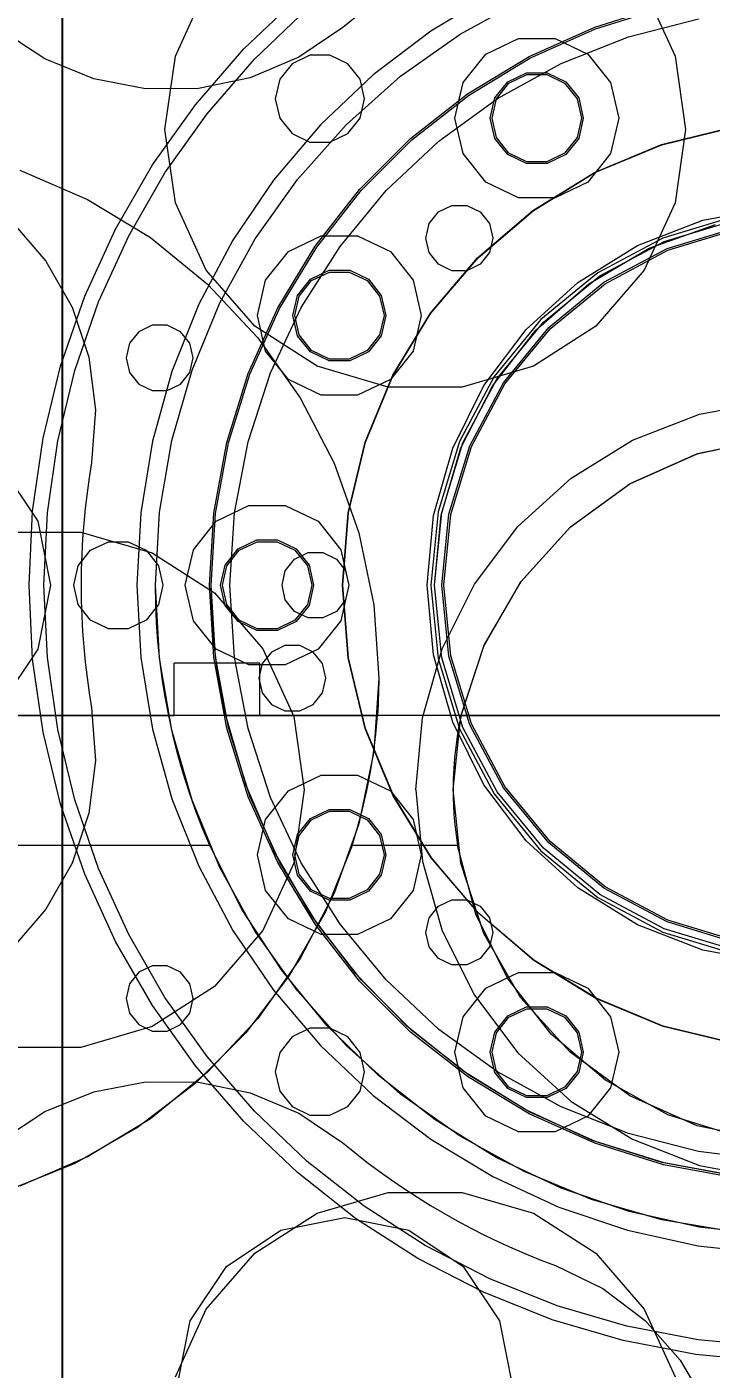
# Model space of a CAD drawing. Header units: millimetres. Extents: x -1970 to 59977, y -65068 to 6837.
# Drawn here: x 25118.6 to 25302.5, y 1514.2 to 1875.1 of the extents above; entities that cross this region are included whole.
import ezdxf

# ---------------------------------------------------------------- set-up
doc = ezdxf.new("R2010")
doc.units = ezdxf.units.MM
for name, color, linetype, lineweight in [('COTAS_O', 1, 'Continuous', 0), ('COTAS_P', 1, 'Continuous', 0), ('lateral_briquetadora', 7, 'Continuous', 0)]:
    doc.layers.add(name, color=color, linetype=linetype, lineweight=lineweight)
doc.dimstyles.new('R19_100', dxfattribs={"dimtxt": 250, "dimasz": 150, "dimexe": 150, "dimexo": 80, "dimgap": 100, "dimtad": 1, "dimtih": 1, "dimtoh": 1, "dimdsep": 46, "dimcen": 0.09, "dimadec": 0, "dimazin": 0, "dimtfac": 1, "dimtdec": 4, "dimtofl": 0, "dimtmove": 0, "dimatfit": 3, "dimfxl": 1, "dimtolj": 1, "dimtzin": 0, "dimarcsym": 0})

# ---------------------------------------------------------------- blocks, each defined once
blk = doc.blocks.new('*D3')
at = {"layer": 'COTAS_P', "color": 0, "lineweight": -2, "transparency": 16777216}
for p, q in [((25334.81, 3271.57), (25051.31, 4199.21)), ((16158.18, 1324.54), (24951.7, 4011.92)), ((16254.38, 496.51), (15970.89, 1424.15))]:
    blk.add_line(p, q, dxfattribs=at)
at = {"layer": 'COTAS_P', "color": 0, "transparency": 16777216}
for points in [[(24944.39, 4035.83), (24959, 3988.02), (25095.15, 4055.76)], [(16150.87, 1348.45), (16165.48, 1300.63), (16014.73, 1280.7)]]:
    blk.add_solid(points, dxfattribs=at)
at = {"layer": 'Defpoints', "color": 0, "transparency": 16777216}
for p in [(25095.15, 4055.76), (25358.19, 3195.06), (16277.76, 420)]:
    blk.add_point(p, dxfattribs=at)
blk = doc.blocks.new('*D6')
at = {"layer": 'COTAS_P', "color": 0, "lineweight": -2, "transparency": 16777216}
for p, q in [((25128.19, 1262), (25128.19, 2232)), ((27628.19, 1262), (27628.19, 2232)), ((25278.19, 2082), (27478.19, 2082))]:
    blk.add_line(p, q, dxfattribs=at)
at = {"layer": 'COTAS_P', "color": 0, "transparency": 16777216}
for points in [[(25278.19, 2107), (25278.19, 2057), (25128.19, 2082)], [(27478.19, 2107), (27478.19, 2057), (27628.19, 2082)]]:
    blk.add_solid(points, dxfattribs=at)
at = {"layer": 'Defpoints', "color": 0, "transparency": 16777216}
for p in [(27628.19, 2082), (25128.19, 1182), (27628.19, 1182)]:
    blk.add_point(p, dxfattribs=at)
blk = doc.blocks.new('*D21')
at = {"layer": 'COTAS_O', "color": 0, "lineweight": -2, "transparency": 16777216}
for p, q in [((24708.19, 2300), (25478.19, 2300)), ((25328.19, 150), (25328.19, 2150)), ((24708.19, 0), (25478.19, 0))]:
    blk.add_line(p, q, dxfattribs=at)
at = {"layer": 'COTAS_O', "color": 0, "transparency": 16777216}
for points in [[(25303.19, 2150), (25353.19, 2150), (25328.19, 2300)], [(25303.19, 150), (25353.19, 150), (25328.19, 0)]]:
    blk.add_solid(points, dxfattribs=at)
at = {"layer": 'Defpoints', "color": 0, "transparency": 16777216}
for p in [(24628.19, 2300), (25328.19, 2300), (24628.19, 0)]:
    blk.add_point(p, dxfattribs=at)

msp = doc.modelspace()

# ---------------------------------------------------------------- linework, layer by layer
at = {"layer": 'lateral_briquetadora'}
for p, q in [((25158.522, 1867.256), (25166.799, 1885.38)), ((25243.873, 1884.032), (25227.173, 1873.984)), ((25284.574, 1885.38), (25292.851, 1867.256)), ((25176.926, 1869.227), (25191.321, 1882.952)), ((25235.081, 1873.177), (25252.257, 1882.67)), ((25271.272, 1875.07), (25289.776, 1880.836)), ((25179.821, 1866.466), (25193.94, 1879.929)), ((25206.736, 1877.56), (25203.521, 1874.945)), ((25271.45, 1874.603), (25289.896, 1880.351)), ((25280.289, 1872.414), (25299.142, 1877.255)), ((25123.404, 1866.538), (25111.536, 1874.359)), ((25203.521, 1874.945), (25191.755, 1866.974)), ((25227.173, 1873.984), (25211.657, 1862.189)), ((25219.076, 1861.821), (25235.081, 1873.177)), ((25253.599, 1867.116), (25271.272, 1875.07)), ((25253.831, 1866.673), (25271.45, 1874.603)), ((25241.97, 1867.774), (25250.791, 1872.022)), ((25250.791, 1872.022), (25260.582, 1872.022)), ((25260.582, 1872.022), (25269.403, 1867.774)), ((25262.191, 1865.248), (25280.289, 1872.414)), ((25136.569, 1861.183), (25123.404, 1866.538)), ((25155.687, 1847.535), (25158.522, 1867.256)), ((25163.901, 1854.195), (25176.926, 1869.227)), ((25167.046, 1851.723), (25179.821, 1866.466)), ((25191.755, 1866.974), (25178.659, 1861.452)), ((25194.702, 1867.514), (25189.89, 1865.197)), ((25200.042, 1867.514), (25194.702, 1867.514)), ((25204.854, 1865.197), (25200.042, 1867.514)), ((25235.865, 1860.119), (25241.97, 1867.774)), ((25237.012, 1857.089), (25253.599, 1867.116)), ((25237.296, 1856.677), (25253.831, 1866.673)), ((25269.403, 1867.774), (25275.508, 1860.119)), ((25292.851, 1867.256), (25295.687, 1847.535)), ((25189.89, 1865.197), (25186.56, 1861.021)), ((25208.183, 1861.021), (25204.854, 1865.197)), ((25245.133, 1855.871), (25262.191, 1865.248)), ((25247.893, 1860.347), (25252.905, 1862.76)), ((25252.905, 1862.76), (25258.468, 1862.76)), ((25258.468, 1862.76), (25263.48, 1860.347)), ((25150.525, 1858.499), (25136.569, 1861.183)), ((25178.659, 1861.452), (25164.738, 1858.59)), ((25186.56, 1861.021), (25185.372, 1855.815)), ((25211.657, 1862.189), (25197.507, 1848.786)), ((25204.443, 1848.744), (25219.076, 1861.821)), ((25209.372, 1855.815), (25208.183, 1861.021)), ((25233.687, 1850.574), (25235.865, 1860.119)), ((25244.424, 1855.997), (25247.893, 1860.347)), ((25244.875, 1855.78), (25248.205, 1859.956)), ((25248.205, 1859.956), (25253.016, 1862.273)), ((25253.016, 1862.273), (25258.357, 1862.273)), ((25258.357, 1862.273), (25263.168, 1859.956)), ((25263.168, 1859.956), (25266.498, 1855.78)), ((25263.48, 1860.347), (25266.949, 1855.997)), ((25275.508, 1860.119), (25277.687, 1850.574)), ((25164.738, 1858.59), (25150.525, 1858.499)), ((25185.372, 1855.815), (25186.56, 1850.608)), ((25208.183, 1850.608), (25209.372, 1855.815)), ((25221.755, 1845.136), (25237.012, 1857.089)), ((25222.087, 1844.762), (25237.296, 1856.677)), ((25229.386, 1844.43), (25245.133, 1855.871)), ((25243.187, 1850.574), (25244.424, 1855.997)), ((25243.687, 1850.574), (25244.875, 1855.78)), ((25266.498, 1855.78), (25267.687, 1850.574)), ((25266.949, 1855.997), (25268.187, 1850.574)), ((25152.365, 1837.994), (25163.901, 1854.195)), ((25155.73, 1835.831), (25167.046, 1851.723)), ((25197.507, 1848.786), (25184.89, 1833.931)), ((25186.56, 1850.608), (25189.89, 1846.433)), ((25191.366, 1834.111), (25204.443, 1848.744)), ((25204.854, 1846.433), (25208.183, 1850.608)), ((25235.865, 1841.028), (25233.687, 1850.574)), ((25244.424, 1845.15), (25243.187, 1850.574)), ((25244.875, 1845.367), (25243.687, 1850.574)), ((25267.687, 1850.574), (25266.498, 1845.367)), ((25268.187, 1850.574), (25266.949, 1845.15)), ((25277.687, 1850.574), (25275.508, 1841.028)), ((25289.222, 1843.509), (25308.187, 1848.136)), ((25289.325, 1843.437), (25308.287, 1848.051)), ((25158.522, 1827.814), (25155.687, 1847.535)), ((25189.89, 1846.433), (25194.702, 1844.116)), ((25200.042, 1844.116), (25204.854, 1846.433)), ((25208.051, 1831.431), (25221.755, 1845.136)), ((25208.425, 1831.1), (25222.087, 1844.762)), ((25215.196, 1831.105), (25229.386, 1844.43)), ((25247.893, 1840.801), (25244.424, 1845.15)), ((25248.205, 1841.192), (25244.875, 1845.367)), ((25266.498, 1845.367), (25263.168, 1841.192)), ((25266.949, 1845.15), (25263.48, 1840.801)), ((25295.687, 1847.535), (25292.851, 1827.814)), ((25194.702, 1844.116), (25200.042, 1844.116)), ((25241.97, 1833.373), (25235.865, 1841.028)), ((25252.905, 1838.387), (25247.893, 1840.801)), ((25253.016, 1838.875), (25248.205, 1841.192)), ((25263.168, 1841.192), (25258.357, 1838.875)), ((25263.48, 1840.801), (25258.468, 1838.387)), ((25275.508, 1841.028), (25269.403, 1833.373)), ((25271.211, 1835.979), (25289.222, 1843.509)), ((25271.316, 1835.92), (25289.325, 1843.437)), ((25142.42, 1820.769), (25152.365, 1837.994)), ((25258.468, 1838.387), (25252.905, 1838.387)), ((25258.357, 1838.875), (25253.016, 1838.875)), ((25116.744, 1836.628), (25134.896, 1828.743)), ((25145.975, 1818.936), (25155.73, 1835.831)), ((25184.89, 1833.931), (25173.952, 1817.8)), ((25180.01, 1818.106), (25191.366, 1834.111)), ((25254.596, 1825.732), (25271.211, 1835.979)), ((25254.701, 1825.685), (25271.316, 1835.92)), ((25196.098, 1816.174), (25208.051, 1831.431)), ((25196.509, 1815.89), (25208.425, 1831.1)), ((25202.789, 1816.107), (25215.196, 1831.105)), ((25250.791, 1829.125), (25241.97, 1833.373)), ((25269.403, 1833.373), (25260.582, 1829.125)), ((25134.896, 1828.743), (25151.805, 1818.461)), ((25166.799, 1809.69), (25158.522, 1827.814)), ((25229.237, 1825.375), (25232.846, 1827.112)), ((25232.846, 1827.112), (25236.851, 1827.112)), ((25236.851, 1827.112), (25240.46, 1825.375)), ((25260.582, 1829.125), (25250.791, 1829.125)), ((25292.851, 1827.814), (25284.574, 1809.69)), ((25300.273, 1823.106), (25318.775, 1826.565)), ((25114.439, 1822.854), (25123.742, 1812.109)), ((25226.74, 1822.243), (25229.237, 1825.375)), ((25239.782, 1813.018), (25254.596, 1825.732)), ((25239.887, 1812.981), (25254.701, 1825.685)), ((25240.46, 1825.375), (25242.957, 1822.243)), ((25282.721, 1816.307), (25300.273, 1823.106)), ((25308.482, 1824.059), (25289.536, 1818.312)), ((25289.918, 1817.388), (25308.678, 1823.079)), ((25134.158, 1802.677), (25142.42, 1820.769)), ((25225.848, 1818.338), (25226.74, 1822.243)), ((25242.957, 1822.243), (25243.848, 1818.338)), ((25285.904, 1815.621), (25303.687, 1821.952)), ((25290.684, 1815.54), (25309.068, 1821.117)), ((25290.875, 1815.078), (25309.165, 1820.627)), ((25137.871, 1801.191), (25145.975, 1818.936)), ((25151.805, 1818.461), (25167.157, 1805.971)), ((25173.952, 1817.8), (25164.823, 1800.58)), ((25170.517, 1800.93), (25180.01, 1818.106)), ((25186.071, 1799.588), (25196.098, 1816.174)), ((25186.514, 1799.356), (25196.509, 1815.89)), ((25188.896, 1814.7), (25197.717, 1818.948)), ((25192.359, 1799.672), (25202.789, 1816.107)), ((25197.717, 1818.948), (25207.508, 1818.948)), ((25207.508, 1818.948), (25216.33, 1814.7)), ((25226.74, 1814.433), (25225.848, 1818.338)), ((25243.848, 1818.338), (25242.957, 1814.433)), ((25266.718, 1806.398), (25282.721, 1816.307)), ((25269.628, 1806.061), (25285.904, 1815.621)), ((25289.536, 1818.312), (25272.074, 1808.978)), ((25272.63, 1808.147), (25289.918, 1817.388)), ((25273.741, 1806.484), (25290.684, 1815.54)), ((25123.742, 1812.109), (25130.77, 1799.756)), ((25182.792, 1807.045), (25188.896, 1814.7)), ((25216.33, 1814.7), (25222.434, 1807.045)), ((25229.237, 1811.302), (25226.74, 1814.433)), ((25227.134, 1798.15), (25239.782, 1813.018)), ((25227.237, 1798.122), (25239.887, 1812.981)), ((25242.957, 1814.433), (25240.46, 1811.302)), ((25274.018, 1806.068), (25290.875, 1815.078)), ((25179.846, 1794.633), (25166.799, 1809.69)), ((25194.819, 1807.273), (25199.831, 1809.687)), ((25195.131, 1806.882), (25199.943, 1809.199)), ((25199.831, 1809.687), (25205.394, 1809.687)), ((25199.943, 1809.199), (25205.283, 1809.199)), ((25205.283, 1809.199), (25210.095, 1806.882)), ((25205.394, 1809.687), (25210.407, 1807.273)), ((25232.846, 1809.564), (25229.237, 1811.302)), ((25236.851, 1809.564), (25232.846, 1809.564)), ((25240.46, 1811.302), (25236.851, 1809.564)), ((25272.074, 1808.978), (25256.769, 1796.418)), ((25284.574, 1809.69), (25271.527, 1794.633)), ((25167.157, 1805.971), (25180.665, 1791.508)), ((25180.613, 1797.5), (25182.792, 1807.045)), ((25191.351, 1802.924), (25194.819, 1807.273)), ((25191.801, 1802.707), (25195.131, 1806.882)), ((25210.095, 1806.882), (25213.425, 1802.707)), ((25210.407, 1807.273), (25213.875, 1802.924)), ((25222.434, 1807.045), (25224.613, 1797.5)), ((25252.808, 1793.717), (25266.718, 1806.398)), ((25255.439, 1793.613), (25269.628, 1806.061)), ((25257.476, 1795.711), (25272.63, 1808.147)), ((25258.89, 1794.296), (25273.741, 1806.484)), ((25259.244, 1793.943), (25274.018, 1806.068)), ((25127.653, 1783.882), (25134.158, 1802.677)), ((25131.491, 1782.755), (25137.871, 1801.191)), ((25190.113, 1797.5), (25191.351, 1802.924)), ((25190.613, 1797.5), (25191.801, 1802.707)), ((25213.425, 1802.707), (25214.613, 1797.5)), ((25213.875, 1802.924), (25215.113, 1797.5)), ((25130.77, 1799.756), (25135.252, 1786.269)), ((25164.823, 1800.58), (25157.609, 1782.474)), ((25163.007, 1782.799), (25170.517, 1800.93)), ((25178.116, 1781.914), (25186.071, 1799.588)), ((25178.584, 1781.737), (25186.514, 1799.356)), ((25182.792, 1787.955), (25180.613, 1797.5)), ((25184.071, 1782.059), (25192.359, 1799.672)), ((25191.351, 1792.076), (25190.113, 1797.5)), ((25191.801, 1792.293), (25190.613, 1797.5)), ((25214.613, 1797.5), (25213.425, 1792.293)), ((25215.113, 1797.5), (25213.875, 1792.076)), ((25216.959, 1781.489), (25227.134, 1798.15)), ((25217.061, 1781.469), (25227.237, 1798.122)), ((25224.613, 1797.5), (25222.434, 1787.955)), ((25152.309, 1794.9), (25148.701, 1793.162)), ((25156.315, 1794.9), (25152.309, 1794.9)), ((25159.924, 1793.162), (25156.315, 1794.9)), ((25196.608, 1783.861), (25179.846, 1794.633)), ((25256.769, 1796.418), (25244.208, 1781.113)), ((25245.04, 1780.557), (25257.476, 1795.711)), ((25246.703, 1779.446), (25258.89, 1794.296)), ((25247.118, 1779.168), (25259.244, 1793.943)), ((25271.527, 1794.633), (25254.766, 1783.861)), ((25148.701, 1793.162), (25146.203, 1790.031)), ((25162.421, 1790.031), (25159.924, 1793.162)), ((25180.665, 1791.508), (25192.077, 1775.34)), ((25194.819, 1787.727), (25191.351, 1792.076)), ((25195.131, 1788.118), (25191.801, 1792.293)), ((25213.425, 1792.293), (25210.095, 1788.118)), ((25213.875, 1792.076), (25210.407, 1787.727)), ((25241.464, 1778.696), (25252.808, 1793.717)), ((25243.841, 1778.72), (25255.439, 1793.613)), ((25146.203, 1790.031), (25145.312, 1786.126)), ((25163.312, 1786.126), (25162.421, 1790.031)), ((25188.896, 1780.3), (25182.792, 1787.955)), ((25199.831, 1785.313), (25194.819, 1787.727)), ((25199.943, 1785.801), (25195.131, 1788.118)), ((25210.095, 1788.118), (25205.283, 1785.801)), ((25210.407, 1787.727), (25205.394, 1785.313)), ((25222.434, 1787.955), (25216.33, 1780.3)), ((25122.963, 1764.554), (25127.653, 1783.882)), ((25135.252, 1786.269), (25137.017, 1772.166)), ((25145.312, 1786.126), (25146.203, 1782.221)), ((25162.421, 1782.221), (25163.312, 1786.126)), ((25215.725, 1778.248), (25196.608, 1783.861)), ((25205.394, 1785.313), (25199.831, 1785.313)), ((25205.283, 1785.801), (25199.943, 1785.801)), ((25254.766, 1783.861), (25235.649, 1778.248)), ((25126.891, 1763.797), (25131.491, 1782.755)), ((25146.203, 1782.221), (25148.701, 1779.089)), ((25157.609, 1782.474), (25152.395, 1763.695)), ((25157.574, 1763.941), (25163.007, 1782.799)), ((25159.924, 1779.089), (25162.421, 1782.221)), ((25172.35, 1763.41), (25178.116, 1781.914)), ((25172.836, 1763.291), (25178.584, 1781.737)), ((25178.056, 1763.547), (25184.071, 1782.059)), ((25197.717, 1776.052), (25188.896, 1780.3)), ((25216.33, 1780.3), (25207.508, 1776.052)), ((25209.509, 1763.446), (25216.959, 1781.489)), ((25209.61, 1763.433), (25217.061, 1781.469)), ((25244.208, 1781.113), (25234.875, 1763.651)), ((25235.799, 1763.268), (25245.04, 1780.557)), ((25237.646, 1762.503), (25246.703, 1779.446)), ((25148.701, 1779.089), (25152.309, 1777.351)), ((25152.309, 1777.351), (25156.315, 1777.351)), ((25156.315, 1777.351), (25159.924, 1779.089)), ((25207.508, 1776.052), (25197.717, 1776.052)), ((25235.649, 1778.248), (25215.725, 1778.248)), ((25233.074, 1761.847), (25241.464, 1778.696)), ((25235.249, 1761.914), (25243.841, 1778.72)), ((25238.108, 1762.312), (25247.118, 1779.168)), ((25137.017, 1772.166), (25135.998, 1757.991)), ((25192.077, 1775.34), (25201.182, 1757.768)), ((25299.452, 1770.992), (25318.498, 1774.552)), ((25281.384, 1763.992), (25299.452, 1770.992)), ((25120.133, 1744.867), (25122.963, 1764.554)), ((25124.115, 1744.486), (25126.891, 1763.797)), ((25152.395, 1763.695), (25149.242, 1744.461)), ((25154.287, 1744.594), (25157.574, 1763.941)), ((25168.857, 1744.346), (25172.35, 1763.41)), ((25169.353, 1744.286), (25172.836, 1763.291)), ((25174.409, 1744.427), (25178.056, 1763.547)), ((25204.964, 1744.461), (25209.509, 1763.446)), ((25205.064, 1744.455), (25209.61, 1763.433)), ((25227.923, 1743.742), (25233.074, 1761.847)), ((25234.875, 1763.651), (25229.127, 1744.704)), ((25229.968, 1743.792), (25235.249, 1761.914)), ((25230.108, 1744.509), (25235.799, 1763.268)), ((25232.07, 1744.119), (25237.646, 1762.503)), ((25232.56, 1744.021), (25238.108, 1762.312)), ((25264.91, 1753.792), (25281.384, 1763.992)), ((25298.83, 1760.35), (25318.256, 1764.48)), ((25298.886, 1760.368), (25318.276, 1764.482)), ((25135.998, 1757.991), (25135.34, 1753.899)), ((25201.182, 1757.768), (25207.81, 1739.121)), ((25280.687, 1752.272), (25298.83, 1760.35)), ((25280.771, 1752.321), (25298.886, 1760.368)), ((25111.756, 1756.82), (25121.511, 1742.221)), ((25135.34, 1753.899), (25134.769, 1749.795)), ((25250.591, 1740.738), (25264.91, 1753.792)), ((25264.619, 1740.599), (25280.687, 1752.272)), ((25264.721, 1740.69), (25280.771, 1752.321)), ((25134.769, 1749.795), (25134.286, 1745.68)), ((25119.187, 1725), (25120.133, 1744.867)), ((25123.187, 1725), (25124.115, 1744.486)), ((25134.286, 1745.68), (25133.891, 1741.555)), ((25149.242, 1744.461), (25148.187, 1725)), ((25153.187, 1725), (25154.287, 1744.594)), ((25167.687, 1725), (25168.857, 1744.346)), ((25168.187, 1725), (25169.353, 1744.286)), ((25169.47, 1742.2), (25178.291, 1746.448)), ((25173.187, 1725), (25174.409, 1744.427)), ((25178.291, 1746.448), (25188.082, 1746.448)), ((25188.082, 1746.448), (25196.903, 1742.2)), ((25203.437, 1725), (25204.964, 1744.461)), ((25203.537, 1725), (25205.064, 1744.455)), ((25226.187, 1725), (25227.923, 1743.742)), ((25229.127, 1744.704), (25227.187, 1725)), ((25228.187, 1725), (25230.108, 1744.509)), ((25228.187, 1725), (25229.968, 1743.792)), ((25230.187, 1725), (25232.07, 1744.119)), ((25230.687, 1725), (25232.56, 1744.021)), ((25121.511, 1742.221), (25124.937, 1725)), ((25133.891, 1741.555), (25133.583, 1737.423)), ((25163.365, 1734.545), (25169.47, 1742.2)), ((25196.903, 1742.2), (25203.008, 1734.545)), ((25238.914, 1725.275), (25250.591, 1740.738)), ((25251.33, 1725.84), (25264.619, 1740.599)), ((25251.433, 1725.982), (25264.721, 1740.69)), ((25113.225, 1739.287), (25133.149, 1739.287)), ((25133.149, 1739.287), (25152.266, 1733.674)), ((25133.583, 1737.423), (25133.363, 1733.285)), ((25135.705, 1734.382), (25140.516, 1736.699)), ((25140.516, 1736.699), (25145.857, 1736.699)), ((25145.857, 1736.699), (25150.668, 1734.382)), ((25175.393, 1734.773), (25180.405, 1737.187)), ((25175.705, 1734.382), (25180.516, 1736.699)), ((25180.405, 1737.187), (25185.968, 1737.187)), ((25180.516, 1736.699), (25185.857, 1736.699)), ((25185.857, 1736.699), (25190.668, 1734.382)), ((25185.968, 1737.187), (25190.98, 1734.773)), ((25207.81, 1739.121), (25211.836, 1719.744)), ((25132.375, 1730.207), (25135.705, 1734.382)), ((25133.363, 1733.285), (25133.231, 1729.143)), ((25150.668, 1734.382), (25153.998, 1730.207)), ((25152.266, 1733.674), (25169.027, 1722.902)), ((25161.187, 1725), (25163.365, 1734.545)), ((25171.924, 1730.424), (25175.393, 1734.773)), ((25172.375, 1730.207), (25175.705, 1734.382)), ((25190.575, 1732.036), (25194.184, 1733.774)), ((25190.668, 1734.382), (25193.998, 1730.207)), ((25190.98, 1734.773), (25194.449, 1730.424)), ((25194.184, 1733.774), (25198.189, 1733.774)), ((25198.189, 1733.774), (25201.798, 1732.036)), ((25203.008, 1734.545), (25205.187, 1725)), ((25131.187, 1725), (25132.375, 1730.207)), ((25133.231, 1729.143), (25133.187, 1725)), ((25153.998, 1730.207), (25155.187, 1725)), ((25170.687, 1725), (25171.924, 1730.424)), ((25171.187, 1725), (25172.375, 1730.207)), ((25187.187, 1725), (25188.078, 1728.905)), ((25188.078, 1728.905), (25190.575, 1732.036)), ((25193.998, 1730.207), (25195.187, 1725)), ((25194.449, 1730.424), (25195.687, 1725)), ((25201.798, 1732.036), (25204.295, 1728.905)), ((25204.295, 1728.905), (25205.187, 1725)), ((25230.277, 1707.93), (25238.914, 1725.275)), ((25241.4, 1708.64), (25251.33, 1725.84)), ((25241.487, 1708.836), (25251.433, 1725.982)), ((25120.133, 1705.133), (25119.187, 1725)), ((25124.937, 1725), (25121.511, 1707.779)), ((25124.115, 1705.514), (25123.187, 1725)), ((25132.375, 1719.793), (25131.187, 1725)), ((25133.187, 1725), (25133.231, 1720.857)), ((25148.187, 1725), (25149.242, 1705.539)), ((25153.259, 1719.967), (25153.187, 1725)), ((25154.287, 1705.406), (25153.187, 1725)), ((25155.187, 1725), (25153.998, 1719.793)), ((25163.365, 1715.455), (25161.187, 1725)), ((25168.857, 1705.654), (25167.687, 1725)), ((25168.215, 1721.992), (25168.187, 1725)), ((25169.353, 1705.714), (25168.187, 1725)), ((25168.3, 1718.984), (25168.215, 1721.992)), ((25169.027, 1722.902), (25182.074, 1707.845)), ((25171.924, 1719.576), (25170.687, 1725)), ((25172.375, 1719.793), (25171.187, 1725)), ((25174.409, 1705.573), (25173.187, 1725)), ((25188.078, 1721.095), (25187.187, 1725)), ((25195.187, 1725), (25193.998, 1719.793)), ((25195.687, 1725), (25194.449, 1719.576)), ((25205.187, 1725), (25203.008, 1715.455)), ((25204.972, 1705.485), (25203.437, 1725)), ((25205.071, 1705.5), (25203.537, 1725)), ((25205.187, 1725), (25204.295, 1721.095)), ((25227.923, 1706.258), (25226.187, 1725)), ((25227.187, 1725), (25229.127, 1705.296)), ((25230.108, 1705.491), (25228.187, 1725)), ((25232.07, 1705.881), (25230.187, 1725)), ((25232.56, 1705.979), (25230.687, 1725)), ((25135.705, 1715.618), (25132.375, 1719.793)), ((25133.231, 1720.857), (25133.363, 1716.715)), ((25153.998, 1719.793), (25150.668, 1715.618)), ((25153.476, 1714.938), (25153.259, 1719.967)), ((25168.441, 1715.979), (25168.3, 1718.984)), ((25175.393, 1715.227), (25171.924, 1719.576)), ((25175.705, 1715.618), (25172.375, 1719.793)), ((25190.575, 1717.964), (25188.078, 1721.095)), ((25194.184, 1716.226), (25190.575, 1717.964)), ((25193.998, 1719.793), (25190.668, 1715.618)), ((25194.449, 1719.576), (25190.98, 1715.227)), ((25201.798, 1717.964), (25198.189, 1716.226)), ((25204.295, 1721.095), (25201.798, 1717.964)), ((25211.836, 1719.744), (25213.187, 1700)), ((25133.363, 1716.715), (25133.583, 1712.577)), ((25140.516, 1713.301), (25135.705, 1715.618)), ((25150.668, 1715.618), (25145.857, 1713.301)), ((25153.838, 1709.917), (25153.476, 1714.938)), ((25169.47, 1707.8), (25163.365, 1715.455)), ((25168.639, 1712.977), (25168.441, 1715.979)), ((25180.405, 1712.813), (25175.393, 1715.227)), ((25180.516, 1713.301), (25175.705, 1715.618)), ((25190.668, 1715.618), (25185.857, 1713.301)), ((25190.98, 1715.227), (25185.968, 1712.813)), ((25198.189, 1716.226), (25194.184, 1716.226)), ((25203.008, 1715.455), (25196.903, 1707.8)), ((25133.583, 1712.577), (25133.891, 1708.445)), ((25145.857, 1713.301), (25140.516, 1713.301)), ((25168.893, 1709.979), (25168.639, 1712.977)), ((25185.968, 1712.813), (25180.405, 1712.813)), ((25185.857, 1713.301), (25180.516, 1713.301)), ((25121.511, 1707.779), (25111.756, 1693.18)), ((25133.891, 1708.445), (25134.286, 1704.32)), ((25154.344, 1704.909), (25153.838, 1709.917)), ((25169.204, 1706.986), (25168.893, 1709.979)), ((25178.291, 1703.552), (25169.47, 1707.8)), ((25182.074, 1707.845), (25190.351, 1689.721)), ((25187.984, 1708.774), (25184.375, 1707.036)), ((25191.989, 1708.774), (25187.984, 1708.774)), ((25196.903, 1707.8), (25188.082, 1703.552)), ((25195.598, 1707.036), (25191.989, 1708.774)), ((25224.974, 1689.294), (25230.277, 1707.93)), ((25235.263, 1689.752), (25241.4, 1708.64)), ((25235.316, 1690), (25241.487, 1708.836)), ((25122.963, 1685.446), (25120.133, 1705.133)), ((25126.891, 1686.203), (25124.115, 1705.514)), ((25134.286, 1704.32), (25134.769, 1700.205)), ((25149.242, 1705.539), (25152.395, 1686.305)), ((25157.574, 1686.059), (25154.287, 1705.406)), ((25154.994, 1699.917), (25154.344, 1704.909)), ((25181.187, 1704), (25158.187, 1704)), ((25158.187, 1690), (25158.187, 1704)), ((25172.35, 1686.59), (25168.857, 1705.654)), ((25169.571, 1704), (25169.204, 1706.986)), ((25172.836, 1686.709), (25169.353, 1705.714)), ((25169.85, 1701.987), (25169.571, 1704)), ((25181.187, 1704), (25169.571, 1704)), ((25178.056, 1686.453), (25174.409, 1705.573)), ((25188.082, 1703.552), (25178.291, 1703.552)), ((25181.878, 1703.905), (25180.987, 1700)), ((25181.187, 1690), (25181.187, 1704)), ((25184.375, 1707.036), (25181.878, 1703.905)), ((25198.095, 1703.905), (25195.598, 1707.036)), ((25198.987, 1700), (25198.095, 1703.905)), ((25209.542, 1686.45), (25204.972, 1705.485)), ((25209.637, 1686.481), (25205.071, 1705.5)), ((25233.074, 1688.153), (25227.923, 1706.258)), ((25229.127, 1705.296), (25234.875, 1686.349)), ((25235.799, 1686.732), (25230.108, 1705.491)), ((25237.646, 1687.497), (25232.07, 1705.881)), ((25238.108, 1687.688), (25232.56, 1705.979)), ((25134.769, 1700.205), (25135.34, 1696.101)), ((25155.787, 1694.946), (25154.994, 1699.917)), ((25170.155, 1699.978), (25169.85, 1701.987)), ((25170.486, 1697.973), (25170.155, 1699.978)), ((25180.987, 1700), (25181.878, 1696.095)), ((25198.095, 1696.095), (25198.987, 1700)), ((25213.187, 1700), (25211.836, 1680.256)), ((25213.187, 1700), (25213.18, 1698.57)), ((25170.842, 1695.973), (25170.486, 1697.973)), ((25213.158, 1697.141), (25213.123, 1695.712)), ((25213.18, 1698.57), (25213.158, 1697.141)), ((25135.34, 1696.101), (25135.998, 1692.009)), ((25156.722, 1690), (25155.787, 1694.946)), ((25171.223, 1693.977), (25170.842, 1695.973)), ((25171.63, 1691.986), (25171.223, 1693.977)), ((25181.878, 1696.095), (25184.375, 1692.964)), ((25184.375, 1692.964), (25187.984, 1691.226)), ((25191.989, 1691.226), (25195.598, 1692.964)), ((25195.598, 1692.964), (25198.095, 1696.095)), ((25213.01, 1692.854), (25212.933, 1691.427)), ((25213.074, 1694.283), (25213.01, 1692.854)), ((25213.123, 1695.712), (25213.074, 1694.283)), ((25156.722, 1690), (24838.187, 1690)), ((25818.187, 1690), (24878.187, 1690)), ((25156.722, 1690), (24971.187, 1690)), ((24971.187, 1690), (25158.187, 1690)), ((25135.998, 1692.009), (25137.017, 1677.834)), ((25157.85, 1684.869), (25156.722, 1690)), ((25181.187, 1690), (25158.187, 1690)), ((25172.062, 1690), (25171.63, 1691.986)), ((25177.522, 1671.147), (25172.062, 1690)), ((25172.062, 1690), (25181.187, 1690)), ((25181.187, 1690), (25212.841, 1690)), ((25187.984, 1691.226), (25191.989, 1691.226)), ((25190.351, 1689.721), (25193.187, 1670)), ((25212.4, 1684.913), (25212.841, 1690)), ((25212.933, 1691.427), (25212.841, 1690)), ((25235.316, 1690), (25212.841, 1690)), ((25223.187, 1670), (25224.974, 1689.294)), ((25233.187, 1670), (25235.263, 1689.752)), ((25235.316, 1690), (25234.752, 1687.177)), ((25235.316, 1690), (25421.057, 1690)), ((25131.491, 1667.245), (25126.891, 1686.203)), ((25152.395, 1686.305), (25157.609, 1667.526)), ((25163.007, 1667.201), (25157.574, 1686.059)), ((25178.116, 1668.086), (25172.35, 1686.59)), ((25178.584, 1668.263), (25172.836, 1686.709)), ((25184.071, 1667.941), (25178.056, 1686.453)), ((25217.034, 1668.365), (25209.542, 1686.45)), ((25217.123, 1668.41), (25209.637, 1686.481)), ((25241.464, 1671.304), (25233.074, 1688.153)), ((25234.752, 1687.177), (25234.275, 1684.338)), ((25234.875, 1686.349), (25244.208, 1668.887)), ((25245.04, 1669.443), (25235.799, 1686.732)), ((25246.703, 1670.554), (25237.646, 1687.497)), ((25247.118, 1670.832), (25238.108, 1687.688)), ((25127.653, 1666.118), (25122.963, 1685.446)), ((25159.132, 1679.774), (25157.85, 1684.869)), ((25211.779, 1679.844), (25212.4, 1684.913)), ((25234.275, 1684.338), (25233.884, 1681.487)), ((25160.565, 1674.719), (25159.132, 1679.774)), ((25211.836, 1680.256), (25207.81, 1660.879)), ((25210.98, 1674.8), (25211.779, 1679.844)), ((25233.579, 1678.624), (25233.361, 1675.754)), ((25233.884, 1681.487), (25233.579, 1678.624)), ((25137.017, 1677.834), (25135.252, 1663.731)), ((25162.15, 1669.71), (25160.565, 1674.719)), ((25210.004, 1669.788), (25210.98, 1674.8)), ((25233.361, 1675.754), (25233.23, 1672.878)), ((25185.25, 1653.104), (25177.522, 1671.147)), ((25188.896, 1669.7), (25197.717, 1673.948)), ((25197.717, 1673.948), (25207.508, 1673.948)), ((25207.508, 1673.948), (25216.33, 1669.7)), ((25233.23, 1672.878), (25233.187, 1670)), ((25252.808, 1656.283), (25241.464, 1671.304)), ((25157.609, 1667.526), (25164.823, 1649.42)), ((25163.885, 1664.751), (25162.15, 1669.71)), ((25186.071, 1650.412), (25178.116, 1668.086)), ((25186.514, 1650.644), (25178.584, 1668.263)), ((25182.792, 1662.045), (25188.896, 1669.7)), ((25192.359, 1650.328), (25184.071, 1667.941)), ((25193.187, 1670), (25190.351, 1650.279)), ((25208.852, 1664.813), (25210.004, 1669.788)), ((25216.33, 1669.7), (25222.434, 1662.045)), ((25227.262, 1651.674), (25217.034, 1668.365)), ((25227.343, 1651.733), (25217.123, 1668.41)), ((25223.187, 1670), (25224.974, 1650.706)), ((25233.187, 1670), (25233.211, 1667.848)), ((25235.263, 1650.248), (25233.187, 1670)), ((25233.211, 1667.848), (25233.284, 1665.698)), ((25244.208, 1668.887), (25256.769, 1653.582)), ((25257.476, 1654.289), (25245.04, 1669.443)), ((25258.89, 1655.704), (25246.703, 1670.554)), ((25259.244, 1656.057), (25247.118, 1670.832)), ((25134.158, 1647.323), (25127.653, 1666.118)), ((25137.871, 1648.809), (25131.491, 1667.245)), ((25170.517, 1649.07), (25163.007, 1667.201)), ((25165.767, 1659.846), (25163.885, 1664.751)), ((25194.819, 1662.273), (25199.831, 1664.687)), ((25195.131, 1661.882), (25199.943, 1664.199)), ((25199.831, 1664.687), (25205.394, 1664.687)), ((25199.943, 1664.199), (25205.283, 1664.199)), ((25205.283, 1664.199), (25210.095, 1661.882)), ((25205.394, 1664.687), (25210.407, 1662.273)), ((25207.526, 1659.882), (25208.852, 1664.813)), ((25233.284, 1665.698), (25233.406, 1663.549)), ((25135.252, 1663.731), (25130.77, 1650.244)), ((25180.613, 1652.5), (25182.792, 1662.045)), ((25191.351, 1657.924), (25194.819, 1662.273)), ((25191.801, 1657.707), (25195.131, 1661.882)), ((25207.81, 1660.879), (25201.182, 1642.232)), ((25210.095, 1661.882), (25213.425, 1657.707)), ((25210.407, 1662.273), (25213.875, 1657.924)), ((25222.434, 1662.045), (25224.613, 1652.5)), ((25233.406, 1663.549), (25233.576, 1661.404)), ((25233.576, 1661.404), (25233.795, 1659.264)), ((25167.796, 1655), (25165.767, 1659.846)), ((25190.113, 1652.5), (25191.351, 1657.924)), ((25190.613, 1652.5), (25191.801, 1657.707)), ((25206.027, 1655), (25207.526, 1659.882)), ((25213.425, 1657.707), (25214.613, 1652.5)), ((25213.875, 1657.924), (25215.113, 1652.5)), ((25233.795, 1659.264), (25234.063, 1657.129)), ((25234.063, 1657.129), (25234.378, 1655)), ((25167.796, 1655), (24838.187, 1655)), ((25167.796, 1655), (24879.399, 1655)), ((25176.486, 1637.754), (25167.796, 1655)), ((25195.128, 1636.144), (25185.25, 1653.104)), ((25206.027, 1655), (25198.783, 1636.996)), ((25234.378, 1655), (25206.027, 1655)), ((25239.287, 1636.507), (25234.378, 1655)), ((25266.718, 1643.602), (25252.808, 1656.283)), ((25256.769, 1653.582), (25272.074, 1641.022)), ((25272.63, 1641.853), (25257.476, 1654.289)), ((25273.741, 1643.516), (25258.89, 1655.704)), ((25274.018, 1643.932), (25259.244, 1656.057)), ((25130.77, 1650.244), (25123.742, 1637.891)), ((25164.823, 1649.42), (25173.952, 1632.2)), ((25182.792, 1642.955), (25180.613, 1652.5)), ((25190.351, 1650.279), (25182.074, 1632.155)), ((25196.098, 1633.826), (25186.071, 1650.412)), ((25196.509, 1634.11), (25186.514, 1650.644)), ((25191.351, 1647.076), (25190.113, 1652.5)), ((25191.801, 1647.293), (25190.613, 1652.5)), ((25202.789, 1633.893), (25192.359, 1650.328)), ((25214.613, 1652.5), (25213.425, 1647.293)), ((25215.113, 1652.5), (25213.875, 1647.076)), ((25224.613, 1652.5), (25222.434, 1642.955)), ((25224.974, 1650.706), (25230.277, 1632.07)), ((25239.975, 1636.788), (25227.262, 1651.674)), ((25240.046, 1636.859), (25227.343, 1651.733)), ((25241.4, 1631.36), (25235.263, 1650.248)), ((25142.42, 1629.231), (25134.158, 1647.323)), ((25145.975, 1631.064), (25137.871, 1648.809)), ((25180.01, 1631.894), (25170.517, 1649.07)), ((25194.819, 1642.727), (25191.351, 1647.076)), ((25195.131, 1643.118), (25191.801, 1647.293)), ((25213.425, 1647.293), (25210.095, 1643.118)), ((25213.875, 1647.076), (25210.407, 1642.727)), ((25188.896, 1635.3), (25182.792, 1642.955)), ((25201.182, 1642.232), (25192.077, 1624.66)), ((25199.831, 1640.313), (25194.819, 1642.727)), ((25199.943, 1640.801), (25195.131, 1643.118)), ((25210.095, 1643.118), (25205.283, 1640.801)), ((25210.407, 1642.727), (25205.394, 1640.313)), ((25222.434, 1642.955), (25216.33, 1635.3)), ((25282.721, 1633.693), (25266.718, 1643.602)), ((25290.684, 1634.46), (25273.741, 1643.516)), ((25290.875, 1634.922), (25274.018, 1643.932)), ((25205.394, 1640.313), (25199.831, 1640.313)), ((25205.283, 1640.801), (25199.943, 1640.801)), ((25226.74, 1635.567), (25229.237, 1638.698)), ((25229.237, 1638.698), (25232.846, 1640.436)), ((25232.846, 1640.436), (25236.851, 1640.436)), ((25236.851, 1640.436), (25240.46, 1638.698)), ((25240.46, 1638.698), (25242.957, 1635.567)), ((25272.074, 1641.022), (25289.536, 1631.688)), ((25289.918, 1632.612), (25272.63, 1641.853)), ((25123.742, 1637.891), (25114.439, 1627.146)), ((25187.023, 1621.57), (25176.486, 1637.754)), ((25197.717, 1631.052), (25188.896, 1635.3)), ((25198.783, 1636.996), (25189.2, 1620.12)), ((25207.009, 1620.52), (25195.128, 1636.144)), ((25216.33, 1635.3), (25207.508, 1631.052)), ((25225.848, 1631.662), (25226.74, 1635.567)), ((25247.801, 1619.372), (25239.287, 1636.507)), ((25254.86, 1624.075), (25239.975, 1636.788)), ((25254.919, 1624.156), (25240.046, 1636.859)), ((25242.957, 1635.567), (25243.848, 1631.662)), ((25182.074, 1632.155), (25169.027, 1617.098)), ((25173.952, 1632.2), (25184.89, 1616.069)), ((25191.366, 1615.889), (25180.01, 1631.894)), ((25208.051, 1618.569), (25196.098, 1633.826)), ((25208.425, 1618.9), (25196.509, 1634.11)), ((25215.196, 1618.895), (25202.789, 1633.893)), ((25226.74, 1627.757), (25225.848, 1631.662)), ((25230.277, 1632.07), (25238.914, 1614.725)), ((25251.33, 1614.16), (25241.4, 1631.36)), ((25243.848, 1631.662), (25242.957, 1627.757)), ((25300.273, 1626.894), (25282.721, 1633.693)), ((25289.536, 1631.688), (25308.482, 1625.941)), ((25308.678, 1626.921), (25289.918, 1632.612)), ((25309.068, 1628.883), (25290.684, 1634.46)), ((25309.165, 1629.373), (25290.875, 1634.922)), ((25152.365, 1612.006), (25142.42, 1629.231)), ((25155.73, 1614.169), (25145.975, 1631.064)), ((25207.508, 1631.052), (25197.717, 1631.052)), ((25229.237, 1624.625), (25226.74, 1627.757)), ((25242.957, 1627.757), (25240.46, 1624.625)), ((25192.077, 1624.66), (25180.665, 1608.492)), ((25232.846, 1622.888), (25229.237, 1624.625)), ((25240.46, 1624.625), (25236.851, 1622.888)), ((25271.597, 1613.936), (25254.919, 1624.156)), ((25318.775, 1623.435), (25300.273, 1626.894)), ((25148.701, 1620.911), (25146.203, 1617.779)), ((25152.309, 1622.649), (25148.701, 1620.911)), ((25156.315, 1622.649), (25152.309, 1622.649)), ((25159.924, 1620.911), (25156.315, 1622.649)), ((25162.421, 1617.779), (25159.924, 1620.911)), ((25199.278, 1606.646), (25187.023, 1621.57)), ((25220.714, 1606.469), (25207.009, 1620.52)), ((25236.851, 1622.888), (25232.846, 1622.888)), ((25241.97, 1616.627), (25250.791, 1620.875)), ((25250.791, 1620.875), (25260.582, 1620.875)), ((25271.551, 1613.847), (25254.86, 1624.075)), ((25260.582, 1620.875), (25269.403, 1616.627)), ((25146.203, 1617.779), (25145.312, 1613.874)), ((25169.027, 1617.098), (25152.266, 1606.326)), ((25163.312, 1613.874), (25162.421, 1617.779)), ((25189.2, 1620.12), (25177.449, 1604.675)), ((25221.755, 1604.864), (25208.051, 1618.569)), ((25222.087, 1605.238), (25208.425, 1618.9)), ((25229.386, 1605.57), (25215.196, 1618.895)), ((25259.577, 1604.291), (25247.801, 1619.372)), ((25145.312, 1613.874), (25146.203, 1609.969)), ((25167.046, 1598.277), (25155.73, 1614.169)), ((25162.421, 1609.969), (25163.312, 1613.874)), ((25184.89, 1616.069), (25197.507, 1601.214)), ((25204.443, 1601.256), (25191.366, 1615.889)), ((25235.865, 1608.972), (25241.97, 1616.627)), ((25238.914, 1614.725), (25250.591, 1599.262)), ((25264.619, 1599.401), (25251.33, 1614.16)), ((25269.403, 1616.627), (25275.508, 1608.972)), ((25289.637, 1606.356), (25271.551, 1613.847)), ((25289.668, 1606.451), (25271.597, 1613.936)), ((25146.203, 1609.969), (25148.701, 1606.838)), ((25163.901, 1595.805), (25152.365, 1612.006)), ((25159.924, 1606.838), (25162.421, 1609.969)), ((25247.893, 1609.199), (25252.905, 1611.613)), ((25248.205, 1608.808), (25253.016, 1611.125)), ((25252.905, 1611.613), (25258.468, 1611.613)), ((25253.016, 1611.125), (25258.357, 1611.125)), ((25258.357, 1611.125), (25263.168, 1608.808)), ((25258.468, 1611.613), (25263.48, 1609.199)), ((25152.266, 1606.326), (25133.149, 1600.713)), ((25148.701, 1606.838), (25152.309, 1605.1)), ((25156.315, 1605.1), (25159.924, 1606.838)), ((25180.665, 1608.492), (25167.157, 1594.029)), ((25213.104, 1593.163), (25199.278, 1606.646)), ((25236.036, 1594.202), (25220.714, 1606.469)), ((25233.687, 1599.426), (25235.865, 1608.972)), ((25244.424, 1604.85), (25247.893, 1609.199)), ((25244.875, 1604.633), (25248.205, 1608.808)), ((25263.168, 1608.808), (25266.498, 1604.633)), ((25263.48, 1609.199), (25266.949, 1604.85)), ((25275.508, 1608.972), (25277.687, 1599.426)), ((25308.671, 1601.786), (25289.637, 1606.356)), ((25308.687, 1601.885), (25289.668, 1606.451)), ((25152.309, 1605.1), (25156.315, 1605.1)), ((25177.449, 1604.675), (25163.74, 1590.938)), ((25189.89, 1603.567), (25186.56, 1599.392)), ((25194.702, 1605.884), (25189.89, 1603.567)), ((25200.042, 1605.884), (25194.702, 1605.884)), ((25204.854, 1603.567), (25200.042, 1605.884)), ((25208.183, 1599.392), (25204.854, 1603.567)), ((25237.012, 1592.911), (25221.755, 1604.864)), ((25237.296, 1593.323), (25222.087, 1605.238)), ((25245.133, 1594.129), (25229.386, 1605.57)), ((25243.187, 1599.426), (25244.424, 1604.85)), ((25243.687, 1599.426), (25244.875, 1604.633)), ((25274.135, 1591.876), (25259.577, 1604.291)), ((25266.498, 1604.633), (25267.687, 1599.426)), ((25266.949, 1604.85), (25268.187, 1599.426)), ((25133.149, 1600.713), (25113.225, 1600.713)), ((25186.56, 1599.392), (25185.372, 1594.185)), ((25197.507, 1601.214), (25211.657, 1587.811)), ((25219.076, 1588.179), (25204.443, 1601.256)), ((25209.372, 1594.185), (25208.183, 1599.392)), ((25235.865, 1589.881), (25233.687, 1599.426)), ((25244.424, 1594.003), (25243.187, 1599.426)), ((25244.875, 1594.22), (25243.687, 1599.426)), ((25250.591, 1599.262), (25264.91, 1586.208)), ((25280.687, 1587.728), (25264.619, 1599.401)), ((25267.687, 1599.426), (25266.498, 1594.22)), ((25268.187, 1599.426), (25266.949, 1594.003)), ((25277.687, 1599.426), (25275.508, 1589.881)), ((25176.926, 1580.773), (25163.901, 1595.805)), ((25179.821, 1583.534), (25167.046, 1598.277)), ((25167.157, 1594.029), (25151.805, 1581.539)), ((25185.372, 1594.185), (25186.56, 1588.979)), ((25208.183, 1588.979), (25209.372, 1594.185)), ((25228.331, 1581.286), (25213.104, 1593.163)), ((25252.745, 1583.902), (25236.036, 1594.202)), ((25253.599, 1582.884), (25237.012, 1592.911)), ((25253.831, 1583.327), (25237.296, 1593.323)), ((25247.893, 1589.653), (25244.424, 1594.003)), ((25248.205, 1590.044), (25244.875, 1594.22)), ((25262.191, 1584.752), (25245.133, 1594.129)), ((25266.498, 1594.22), (25263.168, 1590.044)), ((25266.949, 1594.003), (25263.48, 1589.653)), ((25290.886, 1582.629), (25274.135, 1591.876)), ((25123.404, 1583.462), (25136.569, 1588.817)), ((25136.569, 1588.817), (25150.525, 1591.501)), ((25163.74, 1590.938), (25148.32, 1579.155)), ((25150.525, 1591.501), (25164.738, 1591.41)), ((25164.738, 1591.41), (25178.659, 1588.548)), ((25178.659, 1588.548), (25191.755, 1583.026)), ((25186.56, 1588.979), (25189.89, 1584.803)), ((25204.854, 1584.803), (25208.183, 1588.979)), ((25235.081, 1576.823), (25219.076, 1588.179)), ((25241.97, 1582.226), (25235.865, 1589.881)), ((25252.905, 1587.24), (25247.893, 1589.653)), ((25253.016, 1587.727), (25248.205, 1590.044)), ((25263.168, 1590.044), (25258.357, 1587.727)), ((25263.48, 1589.653), (25258.468, 1587.24)), ((25275.508, 1589.881), (25269.403, 1582.226)), ((25189.89, 1584.803), (25194.702, 1582.486)), ((25200.042, 1582.486), (25204.854, 1584.803)), ((25211.657, 1587.811), (25227.173, 1576.016)), ((25258.468, 1587.24), (25252.905, 1587.24)), ((25258.357, 1587.727), (25253.016, 1587.727)), ((25280.289, 1577.586), (25262.191, 1584.752)), ((25264.91, 1586.208), (25281.384, 1576.008)), ((25298.83, 1579.65), (25280.687, 1587.728)), ((25111.536, 1575.641), (25123.404, 1583.462)), ((25151.805, 1581.539), (25134.896, 1571.257)), ((25193.94, 1570.071), (25179.821, 1583.534)), ((25191.755, 1583.026), (25203.521, 1575.055)), ((25194.702, 1582.486), (25200.042, 1582.486)), ((25244.774, 1571.158), (25228.331, 1581.286)), ((25250.791, 1577.978), (25241.97, 1582.226)), ((25270.589, 1575.727), (25252.745, 1583.902)), ((25271.272, 1574.93), (25253.599, 1582.884)), ((25271.45, 1575.397), (25253.831, 1583.327)), ((25269.403, 1582.226), (25260.582, 1577.978)), ((25309.15, 1576.927), (25290.886, 1582.629)), ((25148.32, 1579.155), (25131.464, 1569.536)), ((25191.321, 1567.048), (25176.926, 1580.773)), ((25260.582, 1577.978), (25250.791, 1577.978)), ((25299.142, 1572.745), (25280.289, 1577.586)), ((25318.256, 1575.52), (25298.83, 1579.65)), ((25203.521, 1575.055), (25206.736, 1572.44)), ((25227.173, 1576.016), (25243.873, 1565.968)), ((25252.257, 1567.33), (25235.081, 1576.823)), ((25289.3, 1569.798), (25270.589, 1575.727)), ((25289.776, 1569.164), (25271.272, 1574.93)), ((25289.896, 1569.649), (25271.45, 1575.397)), ((25281.384, 1576.008), (25299.452, 1569.008)), ((25134.896, 1571.257), (25116.744, 1563.372)), ((25209.275, 1558.012), (25193.94, 1570.071)), ((25206.736, 1572.44), (25210.005, 1569.893)), ((25262.232, 1562.904), (25244.774, 1571.158)), ((25318.454, 1570.306), (25299.142, 1572.745)), ((25131.464, 1569.536), (25113.475, 1562.254)), ((25206.955, 1554.754), (25191.321, 1567.048)), ((25210.005, 1569.893), (25213.327, 1567.417)), ((25213.327, 1567.417), (25216.701, 1565.012)), ((25270.388, 1559.82), (25252.257, 1567.33)), ((25308.596, 1566.204), (25289.3, 1569.798)), ((25308.84, 1565.67), (25289.776, 1569.164)), ((25308.901, 1566.167), (25289.896, 1569.649)), ((25299.452, 1569.008), (25318.498, 1565.448)), ((25216.701, 1565.012), (25220.126, 1562.679)), ((25243.873, 1565.968), (25261.562, 1557.784)), ((25280.494, 1556.624), (25262.232, 1562.904)), ((25196.608, 1556.139), (25215.725, 1561.752)), ((25215.725, 1561.752), (25235.649, 1561.752)), ((25220.126, 1562.679), (25223.6, 1560.42)), ((25223.6, 1560.42), (25227.12, 1558.235)), ((25235.649, 1561.752), (25254.766, 1556.139)), ((25289.245, 1554.388), (25270.388, 1559.82)), ((25179.846, 1545.367), (25196.608, 1556.139)), ((25225.687, 1547.465), (25209.275, 1558.012)), ((25227.12, 1558.235), (25230.687, 1556.125)), ((25230.687, 1556.125), (25234.297, 1554.091)), ((25254.766, 1556.139), (25271.527, 1545.367)), ((25261.562, 1557.784), (25280.031, 1551.561)), ((25299.337, 1552.394), (25280.494, 1556.624)), ((25186.841, 1551.584), (25204.062, 1555.009)), ((25204.062, 1555.009), (25221.282, 1551.584)), ((25223.687, 1544.001), (25206.955, 1554.754)), ((25234.297, 1554.091), (25237.95, 1552.135)), ((25237.95, 1552.135), (25241.643, 1550.257)), ((25308.593, 1551.1), (25289.245, 1554.388)), ((25318.531, 1550.267), (25299.337, 1552.394)), ((25172.242, 1541.829), (25186.841, 1551.584)), ((25221.282, 1551.584), (25235.881, 1541.829)), ((25241.643, 1550.257), (25245.376, 1548.457)), ((25245.376, 1548.457), (25249.146, 1546.737)), ((25280.031, 1551.561), (25299.066, 1547.371)), ((25166.799, 1530.31), (25179.846, 1545.367)), ((25243.026, 1538.525), (25225.687, 1547.465)), ((25249.146, 1546.737), (25252.951, 1545.098)), ((25252.951, 1545.098), (25256.791, 1543.54)), ((25271.527, 1545.367), (25284.574, 1530.31)), ((25299.066, 1547.371), (25318.442, 1545.264)), ((25162.487, 1527.23), (25172.242, 1541.829)), ((25241.365, 1534.887), (25223.687, 1544.001)), ((25235.881, 1541.829), (25245.636, 1527.23)), ((25256.791, 1543.54), (25260.663, 1542.064)), ((25260.663, 1542.064), (25273.449, 1535.86)), ((25261.138, 1531.275), (25243.026, 1538.525)), ((25259.829, 1527.495), (25241.365, 1534.887)), ((25273.449, 1535.86), (25284.78, 1527.28)), ((25158.522, 1512.186), (25166.799, 1530.31)), ((25279.856, 1525.779), (25261.138, 1531.275)), ((25284.574, 1530.31), (25292.851, 1512.186)), ((25159.062, 1510.009), (25162.487, 1527.23)), ((25245.636, 1527.23), (25249.062, 1510.009)), ((25278.913, 1521.891), (25259.829, 1527.495)), ((25284.78, 1527.28), (25294.219, 1516.654)), ((25299.012, 1522.087), (25279.856, 1525.779)), ((25298.443, 1518.127), (25278.913, 1521.891)), ((25318.432, 1520.232), (25299.012, 1522.087)), ((25294.219, 1516.654), (25301.403, 1504.391)), ((25318.242, 1516.237), (25298.443, 1518.127))]:
    msp.add_line(p, q, dxfattribs=at)

# ---------------------------------------------------------------- dimensions: what is measured, and where the dimension line sits
at = {"layer": 'COTAS_O'}
dim = msp.add_aligned_dim(p1=(24628.187, 0), p2=(24628.187, 2300), distance=-700, text='<> O', dimstyle='R19_100', dxfattribs=at)
dim.commit()
dim.dimension.update_dxf_attribs({"geometry": '*D21', "text_midpoint": (25328.187, 1150)})
at = {"layer": 'COTAS_P'}
for p1, p2, picture, middle in [((16277.765, 420), (25358.187, 3195.061), '*D3', (20554.937, 2668.234)), ((25128.187, 1182), (27628.187, 1182), '*D6', (26378.187, 2082))]:
    dim = msp.add_aligned_dim(p1=p1, p2=p2, distance=900, text='<> P', dimstyle='R19_100', dxfattribs=at)
    dim.commit()
    dim.dimension.update_dxf_attribs({"geometry": picture, "text_midpoint": middle})

doc.saveas('drawing.dxf')
